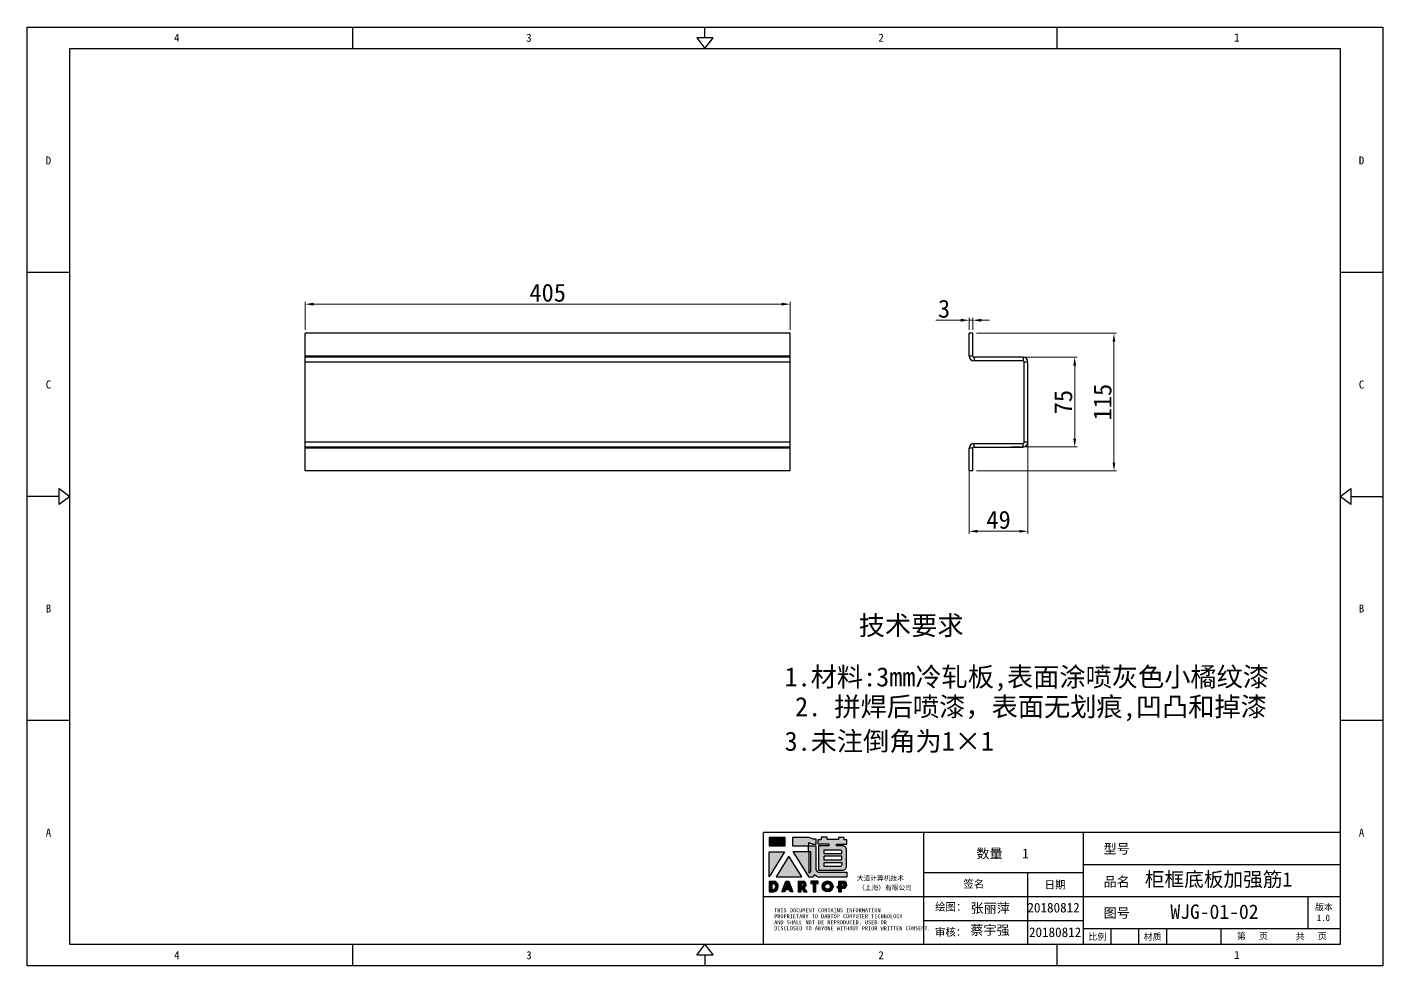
# Model space of a CAD drawing. Header units: millimetres. Extents: x 13106 to 40242, y 18888 to 28426.
# Drawn here: x 31429 to 32561, y 22467 to 23252 of the extents above; entities that cross this region are included whole.
import ezdxf
from ezdxf.enums import TextEntityAlignment as Align

# ---------------------------------------------------------------- set-up
doc = ezdxf.new("R2010")
doc.units = ezdxf.units.MM
doc.header["$PDSIZE"] = -1
doc.layers.add('4', color=7, linetype='Continuous')
doc.layers.add('print', color=30, linetype='Continuous')
doc.layers.add('dim', color=2, linetype='Continuous', lineweight=9)
doc.styles.add('Dartop', font='')
doc.styles.add('HZ', font='')
doc.styles.add('hzHT', font='simhei.ttf')
doc.styles.get('Dartop').set_extended_font_data('FangSong_GB2312')
doc.styles.get('HZ').set_extended_font_data('SimSun')
doc.dimstyles.new('3', dxfattribs={"dimtxt": 15, "dimasz": 7, "dimexe": 2, "dimexo": 3, "dimgap": 2, "dimtad": 1, "dimzin": 9, "dimdsep": 46, "dimtxsty": 'Standard', "dimcen": 1, "dimadec": 1, "dimazin": 2, "dimtfac": 0.5, "dimtmove": 0, "dimatfit": 3, "dimfxl": 0, "dimtolj": 1, "dimlwd": 9, "dimlwe": 9, "dimarcsym": 0})

# ---------------------------------------------------------------- blocks, each defined once
blk = doc.blocks.new('dadao')
for p, q in [((48, 19.2), (44.9, 10.4)), ((44.9, 10.4), (51.2, 10.4)), ((51.2, 10.4), (48, 19.2))]:
    blk.add_line(p, q)
for points in [[(41.8, 121.6), (41.8, 143.7), (-0.4, 143.7), (-0.4, 121.6), (41.8, 121.6)], [(104.8, 122), (104.8, 130.3), (114.1, 126.3), (124.2, 126.3), (124.2, 139.6), (115.9, 139.6), (105.1, 143.9), (61.5, 143.9)], [(61.7, 144), (61.7, 121.3), (103.9, 121.3)], [(113.4, 38.7), (105.1, 38.7), (63, 106.5), (103.9, 106.5), (103.9, 120.9), (103.9, 121.3)], [(109.7, 53.6), (109.7, 106.2), (104.3, 106.2), (104.3, 50.4), (106.6, 50.4)], [(144.6, 94.4), (144.6, 84.8), (192, 84.8), (192, 94.1), (144.9, 94.1)], [(120.2, 45), (119.5, 45), (119.5, 44.6)], [(0, 28), (0, 0), (11.8, 0)], [(0.1, 28), (14, 28)], [(7.1, 21.8), (7.1, 6.1), (12, 6.1)], [(7.1, 21.8), (11.4, 21.8)], [(76.8, 28.2), (76.8, 0), (84.1, 0), (84.1, 11.1), (91.6, -0.1), (100.3, -0.1), (91.7, 11.1)], [(76.8, 28.2), (90.6, 28.2)], [(84, 22.7), (84, 15.3), (87.2, 15.3)], [(84, 22.7), (87.3, 22.7)], [(183.7, 0), (183.7, 9.6), (180.6, 9.6), (180.6, 14.9), (183.8, 14.9), (183.8, 28.1), (196.1, 28.1), (196.5, 28.1)], [(183.7, 0), (190.9, 0), (190.9, 9.6), (198.8, 9.6)], [(194.9, 22.3), (190.8, 22.3), (190.8, 15), (194.4, 15)]]:
    blk.add_lwpolyline(points)
blk.add_lwpolyline([(137.1, 144.2), (137.1, 137.9), (128.3, 137.9), (128.3, 126.5), (157.3, 126.5), (157.3, 121.5), (130.3, 121.5), (130.3, 57.5), (194.4, 57.5, 0.414214), (204.4, 67.5), (204.4, 111.3, 0.414214), (194.4, 121.3), (177.5, 121.3), (177.5, 126.3), (204.7, 126.3), (204.7, 137.7), (198.2, 137.7), (198.2, 143.9), (183.3, 143.9), (183.3, 138), (153, 138), (153, 144.2), (137.1, 144.2)], format="xyb", close=True)
for points in [[(104.8, 122), (123.4, 122), (123.4, 60, 0.414214), (131.4, 52), (204.8, 52), (204.8, 39.1), (131.7, 39.1)], [(144.3, 110.8), (144.3, 101.8), (192.3, 101.8), (192.3, 105.5, 0.414214), (187.3, 110.5), (144.3, 110.5)], [(144.6, 77), (144.6, 67.5), (187.6, 67.5, 0.414214), (192.6, 72.5), (192.6, 76.4), (144.6, 76.4)]]:
    blk.add_lwpolyline(points, format="xyb")
for points in [[(-0.3, 106.2), (40.4, 106.2), (-0.3, 39.7), (-0.3, 106.2)], [(51.7, 94.1), (18.4, 39.3), (86.2, 39.3)], [(43.8, 28.2), (51.8, 28.2), (62.6, -0.1), (55, -0.1), (53.2, 5), (42.9, 5), (41.1, 0), (33.6, 0)], [(110, 28.1), (110, 21.9), (116, 21.9), (116, -0.1), (123.2, -0.1), (123.2, 22), (129.2, 22), (129.2, 28.1), (110, 28.1)]]:
    blk.add_lwpolyline(points, close=True)
for radius in [14.5, 7.44]:
    blk.add_circle((154.2, 14.2), radius)
for centre, radius, start, end in [((99.2, 60.7), 12.6, 305.6399, 325.969), ((111.6, 46.7), 8.19, 282.9811, 347.6627), ((136, 61.7), 22.9, 226.7358, 259.3209), ((8.5, 13.9), 8.49, 294.2143, 69.7177), ((9.6, 14.2), 14.4, 278.6604, 72.3203), ((86.4, 19), 3.8, 282.527, 76.7196), ((88.6, 19.4), 8.95, 290.6073, 77.2124), ((193.7, 18.7), 3.8, 280.9891, 72.5513), ((195.7, 18.6), 9.51, 288.8959, 85.2442)]:
    blk.add_arc(centre, radius, start, end)
blk = doc.blocks.new('*D296')
at = {"layer": 'Defpoints', "color": 0, "lineweight": 9, "transparency": 16777216}
for p in [(32247.7, 22975.9), (32304, 22975.9), (32247.7, 22900.9)]:
    blk.add_point(p, dxfattribs=at)
at = {"layer": 'dim', "color": 0, "lineweight": 9, "transparency": 16777216}
for p, q in [((32250.7, 22975.9), (32306, 22975.9)), ((32304, 22907.9), (32304, 22968.9)), ((32250.7, 22900.9), (32306, 22900.9))]:
    blk.add_line(p, q, dxfattribs=at)
for points in [[(32302.8, 22968.9), (32305.2, 22968.9), (32304, 22975.9)], [(32302.8, 22907.9), (32305.2, 22907.9), (32304, 22900.9)]]:
    blk.add_solid(points, dxfattribs=at)
at = {"layer": 'dim', "color": 0, "lineweight": 9, "transparency": 16777216, "insert": (32294.5, 22938.4), "char_height": 15, "attachment_point": 5, "rotation": 90}
blk.add_mtext('\\A1;75', dxfattribs=at)
blk = doc.blocks.new('*D297')
at = {"layer": 'Defpoints', "color": 0, "lineweight": 9, "transparency": 16777216}
for p in [(32218.9, 22995.9), (32336.8, 22995.9), (32218.9, 22880.9)]:
    blk.add_point(p, dxfattribs=at)
at = {"layer": 'dim', "color": 0, "lineweight": 9, "transparency": 16777216}
for p, q in [((32221.9, 22995.9), (32338.8, 22995.9)), ((32336.8, 22887.9), (32336.8, 22988.9)), ((32221.9, 22880.9), (32338.8, 22880.9))]:
    blk.add_line(p, q, dxfattribs=at)
for points in [[(32335.6, 22988.9), (32337.9, 22988.9), (32336.8, 22995.9)], [(32335.6, 22887.9), (32337.9, 22887.9), (32336.8, 22880.9)]]:
    blk.add_solid(points, dxfattribs=at)
at = {"layer": 'dim', "color": 0, "lineweight": 9, "transparency": 16777216, "insert": (32327.3, 22938.4), "char_height": 15, "attachment_point": 5, "rotation": 90}
blk.add_mtext('\\A1;115', dxfattribs=at)
blk = doc.blocks.new('*D298')
at = {"layer": 'Defpoints', "color": 0, "lineweight": 9, "transparency": 16777216}
for p in [(31661.4, 23020.2), (31661.4, 22995.9), (32066.4, 22995.9)]:
    blk.add_point(p, dxfattribs=at)
at = {"layer": 'dim', "color": 0, "lineweight": 9, "transparency": 16777216}
for p, q in [((31661.4, 22998.9), (31661.4, 23022.2)), ((32059.4, 23020.2), (31668.4, 23020.2)), ((32066.4, 22998.9), (32066.4, 23022.2))]:
    blk.add_line(p, q, dxfattribs=at)
for points in [[(31668.4, 23021.4), (31668.4, 23019), (31661.4, 23020.2)], [(32059.4, 23021.4), (32059.4, 23019), (32066.4, 23020.2)]]:
    blk.add_solid(points, dxfattribs=at)
at = {"layer": 'dim', "color": 0, "lineweight": 9, "transparency": 16777216, "insert": (31863.9, 23029.7), "char_height": 15, "attachment_point": 5}
blk.add_mtext('\\A1;405', dxfattribs=at)
blk = doc.blocks.new('*D299')
at = {"layer": 'Defpoints', "color": 0, "lineweight": 9, "transparency": 16777216}
for p in [(32264.9, 22922.7), (32215.9, 22890.4), (32215.9, 22830.5)]:
    blk.add_point(p, dxfattribs=at)
at = {"layer": 'dim', "color": 0, "lineweight": 9, "transparency": 16777216}
for p, q in [((32264.9, 22919.7), (32264.9, 22828.5)), ((32215.9, 22887.4), (32215.9, 22828.5)), ((32257.9, 22830.5), (32222.9, 22830.5))]:
    blk.add_line(p, q, dxfattribs=at)
for points in [[(32222.9, 22831.7), (32222.9, 22829.3), (32215.9, 22830.5)], [(32257.9, 22831.7), (32257.9, 22829.3), (32264.9, 22830.5)]]:
    blk.add_solid(points, dxfattribs=at)
at = {"layer": 'dim', "color": 0, "lineweight": 9, "transparency": 16777216, "insert": (32240.4, 22840), "char_height": 15, "attachment_point": 5}
blk.add_mtext('\\A1;49', dxfattribs=at)
blk = doc.blocks.new('*D300')
at = {"layer": 'Defpoints', "color": 0, "lineweight": 9, "transparency": 16777216}
for p in [(32215.9, 23006.8), (32215.9, 22995.9), (32218.9, 22995.9)]:
    blk.add_point(p, dxfattribs=at)
at = {"layer": 'dim', "color": 0, "lineweight": 9, "transparency": 16777216}
for p, q in [((32208.9, 23006.8), (32187.9, 23006.8)), ((32215.9, 22998.9), (32215.9, 23008.8)), ((32218.9, 23006.8), (32215.9, 23006.8)), ((32218.9, 22998.9), (32218.9, 23008.8)), ((32225.9, 23006.8), (32232.9, 23006.8))]:
    blk.add_line(p, q, dxfattribs=at)
for points in [[(32208.9, 23008), (32208.9, 23005.6), (32215.9, 23006.8)], [(32225.9, 23008), (32225.9, 23005.6), (32218.9, 23006.8)]]:
    blk.add_solid(points, dxfattribs=at)
at = {"layer": 'dim', "color": 0, "lineweight": 9, "transparency": 16777216, "insert": (32194.9, 23016.3), "char_height": 15, "attachment_point": 5}
blk.add_mtext('\\A1;3', dxfattribs=at)

msp = doc.modelspace()

# ---------------------------------------------------------------- hatches: boundary and pattern name
for points in [[(32062.104, 22574.709), (32048.773, 22574.709), (32048.773, 22567.745), (32062.104, 22567.745)], [(32061.675, 22562.871), (32048.809, 22562.871), (32048.809, 22541.865)], [(32065.241, 22559.059), (32054.724, 22541.725), (32076.14, 22541.725)], [(32089.738, 22538.178), (32083.652, 22538.178), (32083.652, 22536.248), (32085.551, 22536.248), (32085.551, 22529.289), (32087.824, 22529.289), (32087.824, 22536.252), (32089.738, 22536.252)]]:
    msp.add_hatch(color=0).paths.add_polyline_path(points)
h = msp.add_hatch(color=0)
h.paths.add_polyline_path([(32082.026, 22570.477), (32084.968, 22569.206), (32088.148, 22569.206), (32088.148, 22573.415), (32085.524, 22573.415), (32082.105, 22574.766), (32068.403, 22574.766), (32068.403, 22567.646), (32081.735, 22567.646), (32081.735, 22567.502), (32081.735, 22562.951), (32068.807, 22562.951), (32082.104, 22541.551), (32084.737, 22541.551, 0.27937482), (32086.66, 22543.42), (32086.66, 22543.519), (32086.892, 22543.519, 0.14314537), (32090.517, 22541.674), (32113.623, 22541.674), (32113.623, 22545.733), (32090.418, 22545.733, -0.41421356), (32087.891, 22548.26), (32087.891, 22567.871), (32082.026, 22567.871)])
h.paths.add_polyline_path([(32081.869, 22562.86), (32083.563, 22562.86), (32083.563, 22546.251, -0.08893574), (32082.582, 22545.241), (32081.863, 22545.241)], flags=16)
h = msp.add_hatch(color=0)
h.paths.add_polyline_path([(32113.584, 22572.826), (32111.528, 22572.826), (32111.528, 22574.782), (32106.829, 22574.782), (32106.829, 22572.924), (32097.235, 22572.924), (32097.235, 22574.879), (32092.21, 22574.879), (32092.21, 22572.888), (32089.434, 22572.888), (32089.434, 22569.282), (32098.596, 22569.282), (32098.596, 22567.687), (32090.058, 22567.687), (32090.058, 22547.498), (32110.326, 22547.498, 0.41421356), (32113.486, 22550.657), (32113.486, 22564.484, 0.41421356), (32110.326, 22567.643), (32104.968, 22567.643), (32104.968, 22569.208), (32113.584, 22569.208)])
h.paths.add_polyline_path([(32108.088, 22564.22, -0.41421356), (32109.668, 22562.641), (32109.668, 22561.482), (32094.493, 22561.482), (32094.493, 22564.22)], flags=16)
h.paths.add_polyline_path([(32109.57, 22559.037), (32109.57, 22556.104), (32094.592, 22556.104), (32094.592, 22559.037)], flags=16)
h.paths.add_polyline_path([(32109.765, 22553.463), (32109.765, 22552.207, -0.41421356), (32108.186, 22550.627), (32094.592, 22550.627), (32094.592, 22553.463)], flags=16)
h = msp.add_hatch(color=0)
h.paths.add_polyline_path([(32053.317, 22538.147), (32048.904, 22538.147), (32048.904, 22529.316), (32052.621, 22529.316, 0.79301591)])
h.paths.add_polyline_path([(32052.686, 22531.25), (32051.143, 22531.25), (32051.143, 22536.213), (32052.516, 22536.213, -0.67136089)], flags=16)
h = msp.add_hatch(color=0)
h.paths.add_polyline_path([(32065.274, 22538.219), (32062.755, 22538.219), (32059.516, 22529.306), (32061.902, 22529.306), (32062.464, 22530.886), (32065.696, 22530.886), (32066.27, 22529.287), (32068.675, 22529.287)])
h.paths.add_polyline_path([(32065.078, 22532.588), (32063.076, 22532.588), (32064.059, 22535.389)], flags=16)
h = msp.add_hatch(color=0)
h.paths.add_polyline_path([(32077.518, 22538.213), (32073.177, 22538.213), (32073.177, 22529.301), (32075.471, 22529.301), (32075.471, 22532.834), (32077.829, 22529.27), (32080.601, 22529.27), (32077.887, 22532.812, 0.74405494)])
h.paths.add_polyline_path([(32075.45, 22534.153), (32075.45, 22536.494), (32076.476, 22536.494, -0.79680897), (32076.46, 22534.153)], flags=16)
h = msp.add_hatch(color=0)
h.paths.add_polyline_path([(32093.047, 22533.789, 1), (32102.197, 22533.789, 1)])
h.paths.add_polyline_path([(32099.973, 22533.789, -1), (32095.271, 22533.789, -1)], flags=16)
h = msp.add_hatch(color=0)
h.paths.add_polyline_path([(32110.975, 22538.192), (32110.843, 22538.192), (32106.973, 22538.192), (32106.973, 22534.033), (32105.946, 22534.033), (32105.946, 22532.345), (32106.957, 22532.345), (32106.957, 22529.317), (32109.216, 22529.317), (32109.216, 22532.357), (32111.698, 22532.357, 0.81230381)])
h.paths.add_polyline_path([(32109.182, 22534.044), (32109.182, 22536.371), (32110.468, 22536.371, -0.77821343), (32110.337, 22534.044)], flags=16)

# ---------------------------------------------------------------- linework, layer by layer
at = {"color": 0}
for p, q in [((31701.19, 23233.812), (31701.19, 23251.634)), ((31995.255, 23242.723), (31995.255, 23251.634)), ((32289.32, 23233.812), (32289.32, 23251.634)), ((31464.788, 22485.282), (31464.788, 23233.812)), ((31464.788, 23233.812), (32525.722, 23233.812)), ((32525.722, 23233.812), (32525.722, 22485.282)), ((31464.788, 23046.68), (31429.143, 23046.68)), ((32561.367, 23046.68), (32525.722, 23046.68)), ((31455.877, 22859.547), (31429.143, 22859.547)), ((32534.634, 22859.547), (32561.367, 22859.547)), ((31464.788, 22672.414), (31429.143, 22672.414)), ((32561.367, 22672.414), (32525.722, 22672.414)), ((32525.722, 22578.848), (32043.984, 22578.848)), ((32043.984, 22485.282), (32043.984, 22578.848)), ((32177.65, 22578.848), (32177.65, 22485.282)), ((32311.316, 22485.282), (32311.316, 22578.848)), ((32177.65, 22545.432), (32311.316, 22545.432)), ((32264.533, 22545.432), (32264.533, 22485.282)), ((32311.316, 22552.115), (32525.722, 22552.115)), ((32043.984, 22525.382), (32177.65, 22525.382)), ((32177.65, 22525.382), (32525.722, 22525.382)), ((32498.989, 22498.649), (32498.989, 22525.382)), ((32177.65, 22505.332), (32311.316, 22505.332)), ((32311.316, 22498.649), (32525.722, 22498.649)), ((32334.42, 22485.282), (32334.42, 22498.649)), ((32357.524, 22485.282), (32357.524, 22498.649)), ((32380.817, 22485.282), (32380.817, 22498.649)), ((32426.209, 22485.282), (32426.209, 22498.649)), ((32525.722, 22485.282), (31464.788, 22485.282)), ((31701.19, 22467.46), (31701.19, 22485.282)), ((31995.255, 22476.371), (31995.255, 22467.46)), ((32289.32, 22467.46), (32289.32, 22485.282))]:
    msp.add_line(p, q, dxfattribs=at)
at = {"color": 3, "linetype": 'Continuous'}
for p, q in [((31661.406, 22880.874), (31661.406, 22995.874)), ((32066.406, 22995.874), (31661.406, 22995.874)), ((32066.406, 22880.874), (32066.406, 22995.874)), ((32218.925, 22976.874), (32218.925, 22995.874)), ((32066.406, 22976.874), (31661.406, 22976.874)), ((32066.406, 22975.874), (31661.406, 22975.874)), ((32260.925, 22975.874), (32219.925, 22975.874)), ((32066.406, 22971.874), (31661.406, 22971.874)), ((32264.925, 22904.874), (32264.925, 22971.874)), ((32066.406, 22904.874), (31661.406, 22904.874)), ((32066.406, 22900.874), (31661.406, 22900.874)), ((32066.406, 22899.874), (31661.406, 22899.874)), ((32218.925, 22880.874), (32218.925, 22899.874)), ((32219.925, 22900.874), (32260.925, 22900.874)), ((32066.406, 22880.874), (31661.406, 22880.874))]:
    msp.add_line(p, q, dxfattribs=at)
at = {"color": 7, "linetype": 'Continuous'}
for p, q in [((32215.925, 22976.874), (32215.925, 22995.874)), ((32218.925, 22995.874), (32215.925, 22995.874)), ((32218.925, 22976.874), (32215.925, 22976.874)), ((32219.925, 22975.874), (32219.925, 22972.874)), ((32260.925, 22972.874), (32219.925, 22972.874)), ((32260.925, 22975.874), (32260.925, 22972.874)), ((32261.925, 22904.874), (32261.925, 22971.874)), ((32264.925, 22971.874), (32261.925, 22971.874)), ((32218.925, 22899.874), (32215.925, 22899.874)), ((32215.925, 22880.874), (32215.925, 22899.874)), ((32219.925, 22903.874), (32260.925, 22903.874)), ((32219.925, 22900.874), (32219.925, 22903.874)), ((32260.925, 22900.874), (32260.925, 22903.874)), ((32264.925, 22904.874), (32261.925, 22904.874)), ((32218.925, 22880.874), (32215.925, 22880.874))]:
    msp.add_line(p, q, dxfattribs=at)
at = {"color": 0}
for points in [[(31995.255, 23233.812), (32001.938, 23242.723), (31988.572, 23242.723), (31995.255, 23233.812)], [(31464.788, 22859.547), (31455.877, 22852.864), (31455.877, 22866.23), (31464.788, 22859.547)], [(32525.722, 22859.547), (32534.634, 22866.23), (32534.634, 22852.864), (32525.722, 22859.547)], [(31995.255, 22485.282), (32001.938, 22476.371), (31988.572, 22476.371), (31995.255, 22485.282)]]:
    msp.add_lwpolyline(points, close=True, dxfattribs=at)
at = {"color": 7, "linetype": 'Continuous'}
for centre, radius, start, end in [((32219.925, 22976.874), 4, 180, 270), ((32260.925, 22971.874), 1, 0, 90), ((32219.925, 22899.874), 4, 90, 180), ((32260.925, 22904.874), 1, 270, 0)]:
    msp.add_arc(centre, radius, start, end, dxfattribs=at)
at = {"color": 3, "linetype": 'Continuous'}
for centre, radius, start, end in [((32219.925, 22976.874), 1, 180, 270), ((32260.925, 22971.874), 4, 0, 90), ((32219.925, 22899.874), 1, 90, 180), ((32260.925, 22904.874), 4, 270, 0)]:
    msp.add_arc(centre, radius, start, end, dxfattribs=at)
at = {"layer": 'print'}
msp.add_lwpolyline([(31429.143, 23251.634), (32561.367, 23251.634), (32561.367, 22467.46), (31429.143, 22467.46)], close=True, dxfattribs=at)

# ---------------------------------------------------------------- block references
at = {"color": 0, "xscale": 0.3159380333591253, "yscale": 0.3159380333829443, "zscale": 0.3159380333858772}
msp.add_blockref('dadao', (32048.904, 22529.316), dxfattribs=at)

# ---------------------------------------------------------------- texts
at = {"color": 0}
for s, height, style, p in [('4', 6.683, 'Dartop', (31554.157, 23242.723)), ('3', 6.683, 'Dartop', (31848.222, 23242.723)), ('2', 6.683, 'Dartop', (32142.288, 23242.723)), ('1', 6.683, 'Dartop', (32439.4, 23242.935)), ('D', 6.683, 'Dartop', (31446.965, 23140.246)), ('D', 6.683, 'Dartop', (32543.545, 23140.246)), ('C', 6.683, 'Dartop', (31446.965, 22953.113)), ('C', 6.683, 'Dartop', (32543.545, 22953.113)), ('B', 6.683, 'Dartop', (31446.965, 22765.981)), ('B', 6.683, 'Dartop', (32543.545, 22765.981)), ('A', 6.683, 'Dartop', (31446.965, 22578.848)), ('A', 6.683, 'Dartop', (32543.545, 22578.848)), ('数量   1', 8.02, 'hzHT', (32243.764, 22561.322)), ('型号', 8.02, 'hzHT', (32339.055, 22565.248)), ('品名', 8.02, 'hzHT', (32339.055, 22537.801)), ('柜框底板加强筋1', 12.0299, 'hzHT', (32424.104, 22539.754)), ('签名', 6.416, 'hzHT', (32219.747, 22535.842)), ('日期', 6.416, 'hzHT', (32287.589, 22535.184)), ('版本', 5.3466, 'hzHT', (32512.098, 22516.51)), ('图号', 8.02, 'hzHT', (32339.055, 22511.667)), ('WJG-01-02', 12.0299, 'hzHT', (32420.722, 22512.745)), ('1.0', 5.3466, 'hzHT', (32511.696, 22507.58)), ('比例', 5.3466, 'hzHT', (32322.923, 22491.826)), ('材质', 5.3466, 'hzHT', (32369.048, 22491.826)), ('第   页', 5.3466, 'hzHT', (32452.43, 22492.381)), ('共   页', 5.3466, 'hzHT', (32501.544, 22492.186)), ('4', 6.683, 'Dartop', (31554.157, 22476.371)), ('3', 6.683, 'Dartop', (31848.222, 22476.371)), ('2', 6.683, 'Dartop', (32142.288, 22476.371)), ('1', 6.683, 'Dartop', (32439.4, 22476.583))]:
    msp.add_text(s, height=height, dxfattribs=dict(at, style=style)).set_placement(p, align=Align.MIDDLE_CENTER)
at = {"color": 0, "style": 'hzHT'}
msp.add_text('技术要求', height=16.0399, dxfattribs=at).set_placement((32167.385, 22759.858), align=Align.TOP_CENTER)
for s, height, p in [('1.材料:3mm冷轧板,表面涂喷灰色小橘纹漆 ', 16.03993, (32061.705, 22716.913)), ('3.未注倒角为1×1', 16.0399, (32061.705, 22663.153))]:
    msp.add_text(s, height=height, dxfattribs=at).set_placement(p, align=Align.TOP_LEFT)
at = {"style": 'HZ'}
msp.add_text('2. 拼焊后喷漆，表面无划痕,凹凸和掉漆', height=16.0524, dxfattribs=at).set_placement((32267.468, 22683.999), align=Align.MIDDLE_CENTER)
at = {"color": 0, "style": 'hzHT'}
for s, height, p in [('绘图：', 6.416, (32187.358, 22513.566)), ('张丽萍', 8.02, (32217.027, 22511.78)), ('20180812', 8.02, (32264.515, 22512.086)), ('THIS DOCUMENT CONTAINS INFORMATION', 3.34165, (32053.005, 22512.249)), ('PROPRIETARY TO DARTOP COMPUTER TECHNOLOGY', 3.34165, (32053.005, 22507.237)), ('AND SHALL NOT BE REPRODUCED, USED OR', 3.34165, (32053.005, 22502.224)), ('DISCLOSED TO ANYONE WITHOUT PRIOR WRITTEN CONSENT.', 3.34165, (32053.005, 22497.212)), ('审核：', 6.416, (32187.278, 22492.512)), ('蔡宇强', 8.02, (32216.874, 22493.391)), ('20180812', 8.02, (32265.812, 22491.545))]:
    msp.add_text(s, height=height, dxfattribs=at).set_placement(p)
at = {"layer": '4', "color": 0, "style": 'hzHT'}
for s, p in [('大道计算机技术', (32122.12, 22538.791)), ('（上海）有限公司', (32123.129, 22530.799))]:
    msp.add_text(s, height=4.01, dxfattribs=at).set_placement(p)

# ---------------------------------------------------------------- dimensions: what is measured, and where the dimension line sits
at = {"layer": 'dim', "lineweight": 9}
for base, p1, p2, picture, middle in [((31661.406, 23020.201), (32066.406, 22995.874), (31661.406, 22995.874), '*D298', (31863.906, 23029.701)), ((32215.925, 23006.799), (32218.925, 22995.874), (32215.925, 22995.874), '*D300', (32194.925, 23016.299)), ((32215.925, 22830.486), (32264.925, 22922.669), (32215.925, 22890.374), '*D299', (32240.425, 22839.986))]:
    dim = msp.add_linear_dim(base=base, p1=p1, p2=p2, dimstyle='3', dxfattribs=at)
    dim.commit()
    dim.dimension.update_dxf_attribs({"geometry": picture, "text_midpoint": middle})
for base, p1, p2, picture, middle in [((32336.758, 22995.874), (32218.925, 22880.874), (32218.925, 22995.874), '*D297', (32327.258, 22938.374)), ((32304.002, 22975.874), (32247.665, 22900.874), (32247.665, 22975.874), '*D296', (32294.502, 22938.374))]:
    dim = msp.add_linear_dim(base=base, p1=p1, p2=p2, angle=90, dimstyle='3', dxfattribs=at)
    dim.commit()
    dim.dimension.update_dxf_attribs({"geometry": picture, "text_midpoint": middle})

doc.saveas('drawing.dxf')
